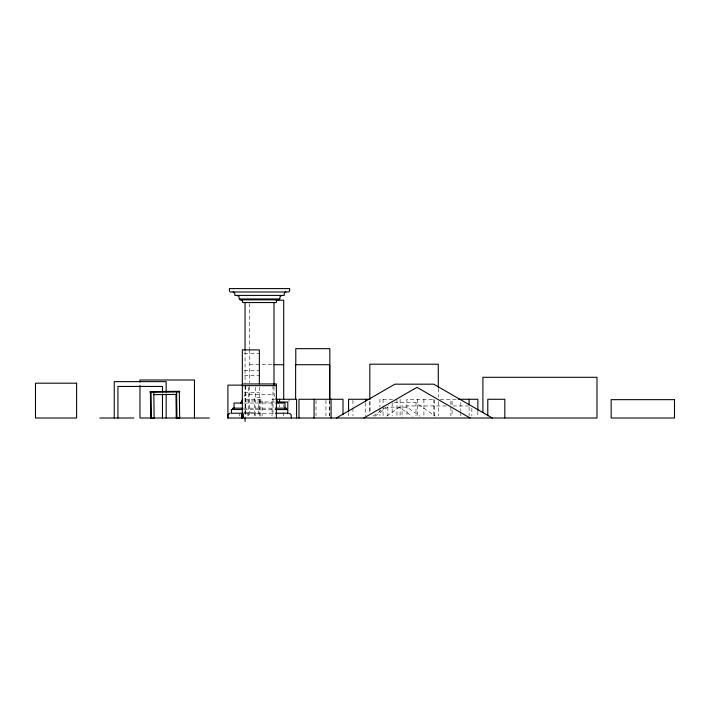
<?xml version="1.0" encoding="UTF-8"?>
<svg xmlns="http://www.w3.org/2000/svg" width="710" height="710" viewBox="0 0 710 710"><rect width="100%" height="100%" fill="white"/><g stroke="black" fill="none" stroke-linecap="round" stroke-linejoin="round"><path stroke-width="0.53" stroke-dasharray="3.55 2.66" d="M244.08 396.473L245.056 394.591L273.998 394.591L274.974 396.473M373.087 416.095L388.53 405.286M374.942 416.193L387.855 407.149L407.007 407.149L419.921 416.193M386.737 416.104L399.357 407.274L412.306 416.335M244.462 353.296L259.354 353.296M249.645 364.709L272.711 364.709M244.462 370.327L259.354 370.327M244.462 375.43L259.354 375.43M244.462 392.461L259.354 392.461M245.056 399.268L262.079 399.268L262.079 415.874M275.214 399.268L272.028 399.268L272.028 415.794M392.674 399.268L379.903 399.268L379.903 406.981M440.236 399.268L450.877 399.268L450.877 405.88M456.326 399.268L452.066 399.268L452.066 405.88M245.056 400.972L262.079 400.972M274.655 401.993L258.502 401.993L258.502 415.865M394.325 402.739L415.998 402.739L435.07 416.095M244 403.049L275.054 403.049M446.368 405.96L402.046 405.96L402.046 418.004M453.024 405.96L468.538 405.96M243.645 408.161L274.308 408.161M243.725 409.617L275.56 409.519M243.619 412.208L254.624 412.208L254.624 416.069M244.249 413.229L275.56 413.229M477.848 411.392L477.848 415.794M471.857 408.152L471.857 415.811M469.097 406.981L469.097 415.794M460.817 402.579L460.817 411.392M460.817 412.492L460.817 415.794M452.066 410.291L452.066 415.794M450.877 406.981L450.877 415.794M438.274 388.352L438.274 397.139M438.274 401.532L438.274 415.803M434.591 415.794L434.591 399.268L406.874 399.268L407.007 415.829M433.845 399.268L433.845 415.794M423.905 399.268L423.905 415.794M417.569 399.268L417.569 415.794M415.998 402.739L415.998 415.82M400.094 399.268L400.094 415.794M396.934 399.268L396.934 415.794M392.16 402.739L392.16 415.82M387.855 407.149L387.855 415.829M383.063 399.268L383.063 404.78M383.063 405.88L383.063 415.794M379.903 408.081L379.903 415.794M369.963 401.478L369.963 412.492M369.821 401.532L369.821 412.51M365.588 402.579L365.588 415.794M352.932 400.369L352.932 406.981M352.932 408.081L352.932 415.794M348.557 412.492L348.557 415.794M329.839 400.396L329.839 415.803M329.671 400.6L329.671 415.829M325.961 400.369L325.961 415.794M316.021 400.369L316.021 415.794M289.05 399.268L289.05 401.478M283.698 404.789L283.698 406.99M283.698 412.563L283.698 415.829M279.554 404.78L279.554 406.981M273.998 386.835L273.998 394.591M272.977 385.645L272.977 416.3M260.162 416.3L260.162 397.564L254.712 397.564L254.712 416.3M259.354 387.136L259.354 415.803M255.582 387.323L255.582 415.811M249.645 303.507L249.645 348.645M249.645 349.746L249.645 382.77M249.645 386.462L249.645 415.829M248.456 387.243L248.456 418.004M247.914 412.208L247.914 416.069M245.74 385.645L245.74 416.3M245.394 385.991L245.394 415.856M245.056 351.344L245.056 382.752M245.056 385.645L245.056 418.004M239.332 414.143L239.332 416.069"/><path stroke-width="1.06" d="M240.672 403.049L242.616 399.295M336.309 418.004L394.884 384.181L433.703 384.181L492.278 418.004M363.857 418.004L416.983 387.332L470.109 418.004M282.003 295.404L280.086 296.514L279.784 298.981A1.367 0.967 -90 0 0 279.314 299.025L278.932 299.833L240.113 299.833L239.731 299.025A1.367 0.967 -90 0 0 239.261 298.981L238.968 296.514L237.051 295.404M230.067 413.229L228.008 414.427L227.688 418.004L596.986 418.004L596.986 377.303L482.906 377.303L482.906 412.501M153.83 394.662L176.639 394.37M239.261 298.981L279.784 298.981M276.004 300.206L283.698 300.206L283.698 399.508M273.811 364.709L283.698 364.709M242.332 383.95L276.385 383.95L276.385 418.004M242.296 385.131L227.901 385.131L227.901 418.004M242.332 385.645L276.385 385.645M276.279 399.268L296.585 399.268L296.585 418.004M369.963 399.268L348.557 399.268L348.557 411.392M458.456 399.268L477.848 399.268L477.848 410.291M277.672 401.993L287.79 401.993L287.79 413.735M242.909 403.049L234.052 403.049L234.052 408.161M276.137 403.049L285.003 403.049L285.003 408.161M242.909 408.161L232.694 408.161L232.143 409.546A2.006 1.42 -90 0 1 231.522 409.59L231.327 413.229L242.385 413.229M275.409 408.161L286.361 408.161L286.911 409.546A2.006 1.42 -90 0 0 287.523 409.59L275.56 409.519M231.327 409.519L242.385 409.519M275.56 413.229L287.727 413.229M242.776 413.602L241.924 413.504L241.924 418.004M242.776 413.735L241.924 413.77L242.776 413.841M241.924 414.063L242.776 414.063M241.924 414.196L242.776 414.196M241.924 414.347L242.776 414.365M241.924 414.409L242.776 414.489M241.924 414.542L242.776 414.542M241.924 414.791L242.776 414.8L241.924 414.862M241.924 415.057L242.776 415.057M241.924 415.217L242.776 415.128M241.924 415.368L242.776 415.394M241.924 415.607L242.776 415.581M241.924 415.723L242.776 415.749M241.924 415.865L242.776 415.882M241.924 416.131L242.776 416.122M241.924 416.211L242.776 416.184M241.924 416.424L242.776 416.388M242.776 416.45L241.924 416.557L242.776 416.592M241.924 416.779L242.776 416.779M241.924 416.983L242.776 416.983L241.924 417.169M241.924 417.888L242.776 417.879M99.79 418.004L133.844 418.004M209.343 418.004L139.976 418.004L139.976 385.423M288.979 413.229L291.047 414.427L291.366 418.004M275.942 398.354L278.382 403.049M179.337 391.947L179.665 418.004L176.266 418.039L175.965 394.37M176.612 391.982L176.941 418.039M153.795 392.275L154.132 418.323L150.724 418.359L150.396 392.31M151.07 392.31L151.407 418.359M150.724 391.636L150.733 392.319L179.674 391.947L179.665 391.263L150.041 391.636L150.05 392.319M504.819 418.004L504.819 399.268L487.788 399.268L487.788 415.794M469.097 399.268L469.097 404.78M438.274 387.252L438.274 364.195L369.821 364.195L369.821 399.331M365.588 399.268L365.588 401.478M342.992 414.693L342.992 399.268L298.99 399.268L298.99 418.004M331.082 399.268L331.082 418.004M329.839 399.295L329.839 348.663L295.786 348.663L295.786 365.171M329.671 399.508L329.671 364.709L295.617 364.709L295.617 399.508M314.06 399.268L314.06 418.004M279.554 399.268L279.554 402.579M273.998 302.558L273.998 384.616M259.354 383.95L259.354 349.888L242.332 349.888L242.332 418.004M245.056 302.558L245.056 350.234M245.056 418.092L245.056 421.403M194.469 418.004L194.469 379.992L139.976 379.992L139.976 382.166M166.167 391.876L166.167 381.634L114.23 381.634L114.23 418.004M166.167 394.05L166.167 418.004M162.457 391.876L162.457 386.435L117.94 386.435L117.94 418.004M162.457 394.05L162.457 418.004M240.965 299.833A3.293 2.325 -90 0 1 241.622 299.957L242.536 300.88L242.669 302.558L276.385 302.558L276.51 300.88L277.433 299.966A3.293 2.325 -90 0 1 278.089 299.833M233.137 291.996A3.293 2.325 -90 0 1 233.785 292.13L234.779 293.265L234.833 295.404L284.213 295.404L284.275 293.265L285.269 292.13A3.293 2.325 -90 0 1 285.917 291.996M289.662 290.603L288.801 291.89A2.698 1.908 -90 0 1 288.269 291.996L230.786 291.996A2.698 1.908 -90 0 1 230.253 291.89L229.436 290.967L229.383 288.597L289.662 288.597L289.662 290.603M76.6 383.196L35.5 383.196L35.5 418.004L76.6 418.004L76.6 383.196M674.5 399.65L611.159 399.65L611.159 418.004L674.5 418.004L674.5 399.65M242.776 417.311L241.924 417.311L242.776 417.373"/></g></svg>
